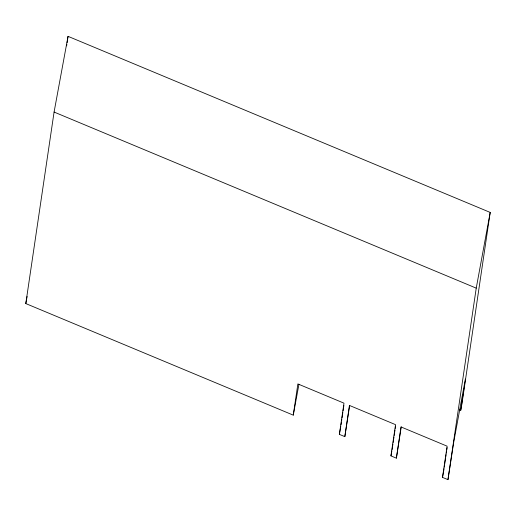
<?xml version="1.0" encoding="UTF-8"?>
<svg xmlns="http://www.w3.org/2000/svg" width="516" height="516" viewBox="0 0 516 516"><rect width="100%" height="100%" fill="white"/><g stroke="black" fill="none" stroke-linecap="round" stroke-linejoin="round"><path stroke-width="0.77" d="M298.932 384.375L293.262 415.135L25.8 303.576L54.083 112.049L68.041 36.339L490.2 212.424L461.917 403.951L460.749 410.291L459.388 409.723M66.635 45.872L66.867 44.286M67.106 42.693L68.041 36.339M293.262 415.135L297.874 383.917L343.985 403.157L339.373 434.369L344.83 436.646L349.687 405.331M340.779 426.468L339.373 434.369M341.005 424.907L341.353 422.565M341.586 421.004L341.811 419.443M342.043 417.883L342.85 412.419M343.082 410.859L343.888 405.395M344.83 436.646L349.435 405.428L395.553 424.662L390.941 455.88L396.391 458.156L401.248 426.835M392.108 449.539L392.915 444.076M393.147 442.515L393.953 437.052M394.185 435.491L394.992 430.028M395.224 428.467L395.566 426.126M396.391 458.156L401.003 426.938L447.114 446.172L442.509 477.39L447.959 479.661L453.738 442.102L465.361 379.073L460.749 410.291M443.676 471.043L444.024 468.702M444.25 467.141L444.482 465.58M444.715 464.019L445.521 458.556M445.753 456.995L446.095 454.654M446.327 453.093L446.559 451.532M446.785 449.971L447.133 447.63M447.959 479.661L476.236 288.141L490.2 212.424M25.8 303.576L27.109 296.474M390.941 455.88L391.85 450.945M442.509 477.39L443.547 471.753M54.083 112.049L476.236 288.141"/></g></svg>
